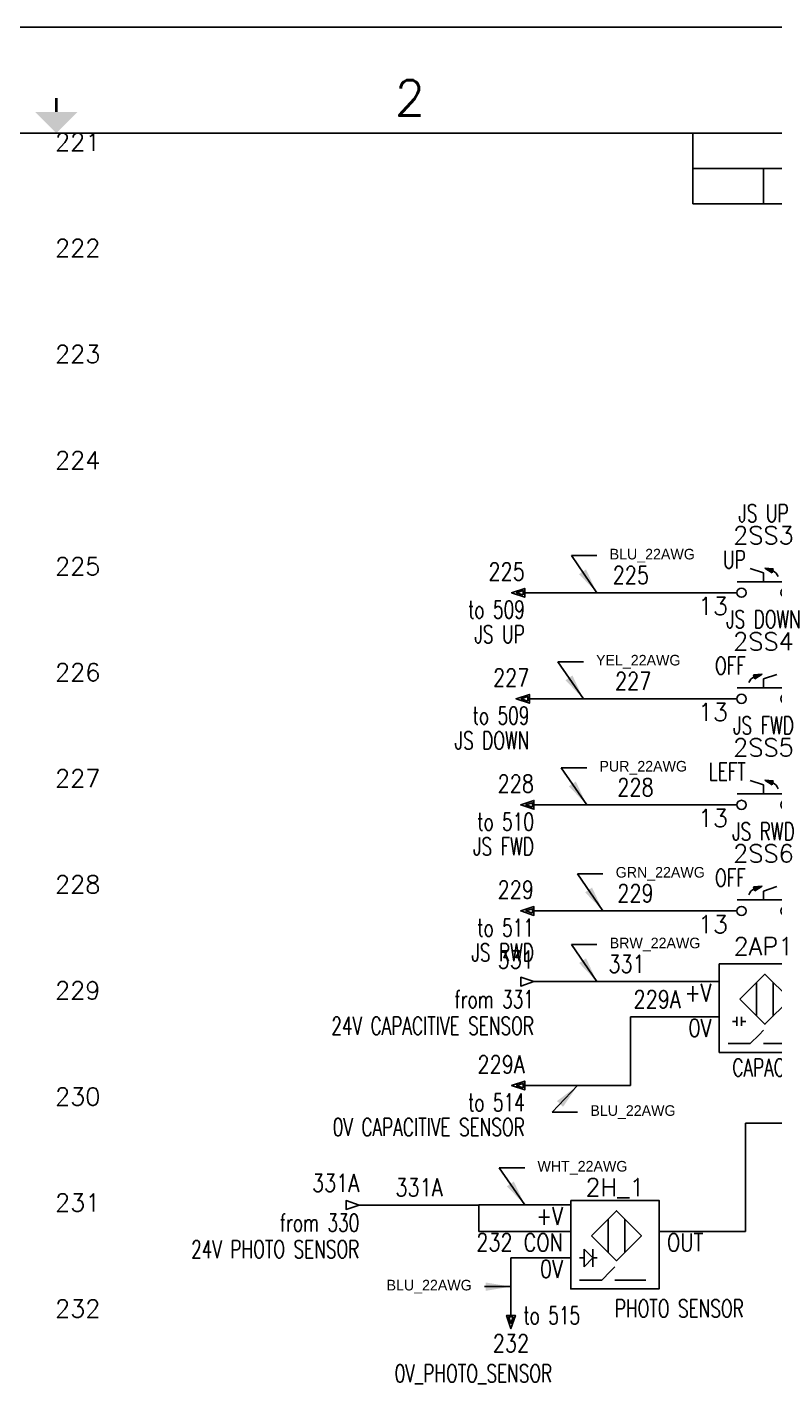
# Model space of a CAD drawing. Extents: x -0.3 to 21, y 0 to 16.
# Drawn here: x 10.29 to 15.58, y 6.41 to 16 of the extents above; entities that cross this region are included whole.
import ezdxf
from ezdxf.enums import TextEntityAlignment as Align

# ---------------------------------------------------------------- set-up
doc = ezdxf.new("R2010")
doc.units = 0
doc.header["$MEASUREMENT"] = 0
for name, color, linetype in [('BLK_22AWG', 7, 'Continuous'), ('BLU_22AWG', 7, 'Continuous'), ('BRW_22AWG', 7, 'Continuous'), ('DESC', 1, 'Continuous'), ('GRN_22AWG', 7, 'Continuous'), ('MISC', 2, 'Continuous'), ('POS', 3, 'Continuous'), ('PUR_22AWG', 7, 'Continuous'), ('SYMS', 7, 'Continuous'), ('TAGS', 51, 'Continuous'), ('TERMS', 4, 'Continuous'), ('Title Block', 7, 'Continuous'), ('Viewport', 7, 'Continuous'), ('WHT_22AWG', 7, 'Continuous'), ('WIRENO', 70, 'Continuous'), ('WIREREF', 61, 'Continuous'), ('WIREREF_DEST', 61, 'Continuous'), ('XREF', 7, 'Continuous'), ('YEL_22AWG', 7, 'Continuous')]:
    doc.layers.add(name, color=color, linetype=linetype)
doc.styles.add('Roman', font='romans')
doc.styles.add('WD', font='romans.shx')
doc.dimstyles.get("Standard").update_dxf_attribs({"dimtxt": 0.18, "dimasz": 0.18, "dimexe": 0.18, "dimexo": 0.0625, "dimgap": 0.09, "dimtad": 0, "dimtih": 1, "dimtoh": 1, "dimdec": 4, "dimzin": 0, "dimdsep": 46, "dimtxsty": 'Standard', "dimcen": 0.09, "dimadec": 0, "dimazin": 0, "dimtfac": 1, "dimtdec": 4, "dimtofl": 0, "dimtmove": 0, "dimatfit": 3, "dimfxl": 1, "dimtolj": 1, "dimtzin": 0, "dimarcsym": 0})

# ---------------------------------------------------------------- blocks, each defined once
blk = doc.blocks.new('ANSI_border_C')
at = {"layer": 'Title Block'}
for p, q in [((21, 16), (0, 16)), ((20.5, 15.25), (0.5, 15.25)), ((15, 15.25), (15, 15)), ((15, 15), (20.5, 15))]:
    blk.add_line(p, q, dxfattribs=at)
at = {"layer": 'Title Block', "const_width": 0.02}
blk.add_lwpolyline([(10.5, 15.5), (10.5, 15.4)], dxfattribs=at)
at = {"layer": 'Title Block'}
blk.add_solid([(10.35, 15.4), (10.65, 15.4), (10.5, 15.25)], dxfattribs=at)
at = {"layer": 'Title Block', "style": 'Roman'}
blk.add_text('2', height=0.25, dxfattribs=at).set_placement((13, 15.5), align=Align.MIDDLE_CENTER)
blk = doc.blocks.new('JIC_border_C')
blk.add_blockref('ANSI_border_C', (0, 0))
blk = doc.blocks.new('JIC_REVblock_C')
blk.add_line((0, 0), (0, -0.25))
at = {"layer": 'Title Block'}
for p, q in [((-5.5, 0), (-5.5, -0.25)), ((-5.5, 0), (0, 0)), ((-5, -0.25), (-5, 0)), ((-4.62, -0.25), (-4.62, 0)), ((-1.88, -0.25), (-1.88, 0)), ((-1, -0.25), (-1, 0)), ((-5.5, -0.25), (0, -0.25))]:
    blk.add_line(p, q, dxfattribs=at)
at = {"style": 'WD'}
for tag, p in [('ZONE', (-5.3913, -0.1597)), ('REV', (-4.9199, -0.1597)), ('DESCRIPTION', (-3.618, -0.1597)), ('DATE', (-1.5523, -0.1597)), ('APPROVED', (-0.7586, -0.1597))]:
    blk.add_attdef(tag, p, '', height=0.065, dxfattribs=at)
at = {"style": 'WD', "flags": 1}
blk.add_attdef('WD_TB', (-4.5049, -0.1536), '', height=0.03, dxfattribs=at)
blk = doc.blocks.new('*X123')
at = {"color": 0, "linetype": 'ByBlock'}
for p, q in [((0.0054, 0.1755), (0.0083, 0.1783)), ((0.0109, 0.1721), (0.0165, 0.1777)), ((0.0163, 0.1687), (0.0248, 0.1772)), ((0.0217, 0.1653), (0.0331, 0.1766)), ((0.0272, 0.1619), (0.0413, 0.176)), ((0.0326, 0.1585), (0.0496, 0.1754)), ((0.0381, 0.1551), (0.0579, 0.1749)), ((0.0435, 0.1517), (0.0572, 0.1654)), ((0.0489, 0.1483), (0.053, 0.1523))]:
    blk.add_line(p, q, dxfattribs=at)
blk = doc.blocks.new('HSS112R')
for p, q in [((0, 0.1406), (-0.0938, 0.1719)), ((0, 0.1406), (0, 0.0781)), ((0.0091, 0.1742), (0.0694, 0.17)), ((0.0603, 0.1421), (0.0091, 0.1742)), ((0.0694, 0.17), (0.0603, 0.1421)), ((-0.1849, 0.0781), (0.1801, 0.0781))]:
    blk.add_line(p, q)
for centre in [(-0.1553, 0), (0.1553, 0)]:
    blk.add_circle(centre, 0.0322)
blk.add_arc((0.043, 0.0975), 0.0621, 16.03847, 68.94258)
blk.add_blockref('*X123', (0.0091, -0.0047))
at = {"style": 'WD', "width": 0.7}
for tag, p in [('INST', (0, 0.9821)), ('LOC', (0, 0.8125)), ('DESC1', (0, 0.6562)), ('DESC2', (0, 0.5)), ('XREF', (0, -0.2188))]:
    blk.add_attdef(tag, text='', height=0.125, dxfattribs=at).set_placement(p, align=Align.CENTER)
at = {"style": 'WD'}
blk.add_attdef('TAG1', text='', height=0.125, dxfattribs=at).set_placement((0, 0.3438), align=Align.CENTER)
at = {"style": 'WD', "width": 0.7}
blk.add_attdef('POS1', text='', height=0.125, dxfattribs=at).set_placement((-0.125, 0.1719), align=Align.RIGHT)
blk.add_attdef('POS2', (0.125, 0.1719), '', height=0.125, dxfattribs=at)
at = {"style": 'WD'}
for tag, p, height in [('X2LINK', (0, 0.2188), 0.01), ('STATE', (0.2188, 0.0158), 0.125), ('X8LINK', (0, 0), 0.01)]:
    blk.add_attdef(tag, p, '', height=height, dxfattribs=at)
at = {"linetype": 'Continuous', "style": 'WD', "flags": 9}
for tag, p in [('ASSYCODE', (0.234, 0.0941)), ('MFG', (0.2297, 0.1082)), ('CAT', (0.2318, 0.1205))]:
    blk.add_attdef(tag, text='', height=0.01, dxfattribs=at).set_placement(p, align=Align.CENTER)
at = {"style": 'WD'}
for tag, p, height, flags in [('CONTACT', (0.2047, 0.1357), 0.01, 1), ('FAMILY', (0.2047, 0.1523), 0.01, 9), ('X4TERM01', (-0.1875, 0), 0.0125, 1), ('X1TERM02', (0.1875, 0), 0.0125, 1)]:
    blk.add_attdef(tag, p, '', height=height, dxfattribs=dict(at, flags=flags))
at = {"linetype": 'Continuous', "style": 'WD', "flags": 8}
blk.add_attdef('TERM01', text='', height=0.125, dxfattribs=at).set_placement((-0.25, -0.0314), align=Align.TOP_RIGHT)
blk.add_attdef('TERM02', text='', height=0.125, dxfattribs=at).set_placement((0.25, -0.0314), align=Align.TOP_LEFT)
blk = doc.blocks.new('*X125')
at = {"color": 0, "linetype": 'ByBlock'}
for p, q in [((0.0054, 0.1755), (0.0083, 0.1783)), ((0.0109, 0.1721), (0.0165, 0.1777)), ((0.0163, 0.1687), (0.0248, 0.1772)), ((0.0217, 0.1653), (0.0331, 0.1766)), ((0.0272, 0.1619), (0.0413, 0.176)), ((0.0326, 0.1585), (0.0496, 0.1754)), ((0.0381, 0.1551), (0.0579, 0.1749)), ((0.0435, 0.1517), (0.0572, 0.1654)), ((0.0489, 0.1483), (0.053, 0.1523))]:
    blk.add_line(p, q, dxfattribs=at)
blk = doc.blocks.new('HSS112L')
for p, q in [((-0.0091, 0.1742), (-0.0694, 0.17)), ((-0.0694, 0.17), (-0.0603, 0.1421)), ((-0.0603, 0.1421), (-0.0091, 0.1742)), ((0, 0.1406), (0.0938, 0.1719)), ((0, 0.1406), (0, 0.0781)), ((-0.1849, 0.0781), (0.1801, 0.0781))]:
    blk.add_line(p, q)
for centre in [(-0.1553, 0), (0.1553, 0)]:
    blk.add_circle(centre, 0.0322)
blk.add_arc((-0.043, 0.0975), 0.0621, 111.05742, 163.96153)
at = {"xscale": -1}
blk.add_blockref('*X125', (-0.0091, -0.0047), dxfattribs=at)
at = {"style": 'WD', "width": 0.7}
for tag, p in [('INST', (0, 0.9821)), ('LOC', (0, 0.8125)), ('DESC1', (0, 0.6562)), ('DESC2', (0, 0.5)), ('XREF', (0, -0.2188))]:
    blk.add_attdef(tag, text='', height=0.125, dxfattribs=at).set_placement(p, align=Align.CENTER)
at = {"style": 'WD'}
blk.add_attdef('TAG1', text='', height=0.125, dxfattribs=at).set_placement((0, 0.3438), align=Align.CENTER)
at = {"style": 'WD', "width": 0.7}
blk.add_attdef('POS1', text='', height=0.125, dxfattribs=at).set_placement((-0.125, 0.1719), align=Align.RIGHT)
blk.add_attdef('POS2', (0.125, 0.1719), '', height=0.125, dxfattribs=at)
at = {"style": 'WD'}
for tag, p, height in [('X2LINK', (0, 0.2188), 0.01), ('STATE', (0.2188, 0.0158), 0.125), ('X8LINK', (0, 0), 0.01)]:
    blk.add_attdef(tag, p, '', height=height, dxfattribs=at)
at = {"linetype": 'Continuous', "style": 'WD', "flags": 9}
for tag, p in [('ASSYCODE', (0.2329, 0.0958)), ('MFG', (0.2297, 0.1082)), ('CAT', (0.2318, 0.1205))]:
    blk.add_attdef(tag, text='', height=0.01, dxfattribs=at).set_placement(p, align=Align.CENTER)
at = {"style": 'WD'}
for tag, p, height, flags in [('CONTACT', (0.2047, 0.1357), 0.01, 1), ('FAMILY', (0.2047, 0.1523), 0.01, 9), ('X4TERM01', (-0.1875, 0), 0.0125, 1), ('X1TERM02', (0.1875, 0), 0.0125, 1)]:
    blk.add_attdef(tag, p, '', height=height, dxfattribs=dict(at, flags=flags))
at = {"linetype": 'Continuous', "style": 'WD', "flags": 8}
blk.add_attdef('TERM01', text='', height=0.125, dxfattribs=at).set_placement((-0.25, -0.0314), align=Align.TOP_RIGHT)
blk.add_attdef('TERM02', text='', height=0.125, dxfattribs=at).set_placement((0.25, -0.0314), align=Align.TOP_LEFT)
blk = doc.blocks.new('PH_SEN')
at = {"layer": 'SYMS'}
for p, q in [((0.0938, -0.3438), (0.0938, -0.4688)), ((0.1562, -0.4062), (0.0938, -0.3438)), ((0.1562, -0.3438), (0.1562, -0.4688)), ((0.0625, -0.4062), (0.0938, -0.4062)), ((0.0938, -0.4688), (0.1562, -0.4062)), ((0.1562, -0.4062), (0.1875, -0.4062)), ((0.2812, -0.5), (0.3125, -0.4688)), ((0.0625, -0.5625), (0.2188, -0.5625)), ((0.2188, -0.5625), (0.2812, -0.5)), ((0.3125, -0.5625), (0.5312, -0.5625))]:
    blk.add_line(p, q, dxfattribs=at)
for points in [[(0, 0), (0.625, 0), (0.625, -0.625), (0, -0.625)], [(0.1464, -0.25), (0.3232, -0.0732), (0.5, -0.25), (0.3232, -0.4268)]]:
    blk.add_lwpolyline(points, close=True, dxfattribs=at)
for points in [[(0.2643, -0.3678), (0.2643, -0.1322)], [(0.382, -0.132), (0.382, -0.368)]]:
    blk.add_lwpolyline(points, dxfattribs=at)
at = {"style": 'WD'}
for tag, p, height, flags in [('CONTACT', (-0.8578, 1.0107), 0.01, 1), ('FAMILY', (0.6562, 0), 0.01, 9), ('X4TERM01', (0, -0.0312), 0.005, 1), ('X4TERM02', (0, -0.2188), 0.005, 1), ('X1TERM04', (0.625, -0.2188), 0.005, 1), ('X4TERM03', (0, -0.4062), 0.005, 1)]:
    blk.add_attdef(tag, p, '', height=height, dxfattribs=dict(at, flags=flags))
for tag, flags, p in [('WDTYPE', 1, (-0.8349, 0.9267)), ('CAT', 9, (0.6698, -0.0312)), ('MFG', 9, (0.6715, -0.0625)), ('ASSYCODE', 9, (0.6939, -0.0938))]:
    blk.add_attdef(tag, text='', height=0.01, dxfattribs=dict(at, flags=flags)).set_placement(p, align=Align.CENTER)
at = {"style": 'WD', "width": 0.7}
for tag, p in [('XREFNO', (-1.0562, 0.5118)), ('DESC1', (0.3125, 0.5)), ('XREFNC', (-1.0583, 0.3673)), ('DESC2', (0.3125, 0.3438)), ('DESC3', (0.3125, 0.1958)), ('STATE', (-1.0792, 0.0783)), ('PINLIST', (-1.0854, -0.2107)), ('PEER_PINLIST', (-1.0875, -0.3551)), ('WDTAGALT', (-1.0958, -0.4996)), ('WD_WEBLINK', (-1.0833, -0.659)), ('LOC', (-0.1229, -0.7812)), ('XREF', (0.3125, -0.7812)), ('INST', (0.7687, -0.7812)), ('WD_JUMPERS', (-1.0604, -0.8034))]:
    blk.add_attdef(tag, text='', height=0.125, dxfattribs=at).set_placement(p, align=Align.CENTER)
at = {"style": 'WD'}
blk.add_attdef('TAG1', text='', height=0.125, dxfattribs=at).set_placement((0.3125, 0.0312), align=Align.CENTER)
at = {"style": 'WD', "width": 0.8}
for tag, p in [('TERM01', (-0.055, -0.0463)), ('TERM02', (-0.055, -0.2338)), ('TERM03', (-0.055, -0.4213))]:
    blk.add_attdef(tag, text='', height=0.125, dxfattribs=at).set_placement(p, align=Align.TOP_RIGHT)
blk.add_attdef('TERM04', text='', height=0.125, dxfattribs=at).set_placement((0.68, -0.2338), align=Align.TOP_LEFT)
blk = doc.blocks.new('CAP_SEN')
at = {"layer": 'SYMS'}
for p, q in [((0.125, -0.375), (0.125, -0.4375)), ((0.1562, -0.375), (0.1562, -0.4375)), ((0.0938, -0.4062), (0.125, -0.4062)), ((0.1562, -0.4062), (0.1875, -0.4062)), ((0.2812, -0.5), (0.3125, -0.4688)), ((0.0625, -0.5625), (0.2188, -0.5625)), ((0.2188, -0.5625), (0.2812, -0.5)), ((0.3125, -0.5625), (0.5312, -0.5625))]:
    blk.add_line(p, q, dxfattribs=at)
for points in [[(0, 0), (0.625, 0), (0.625, -0.625), (0, -0.625)], [(0.1464, -0.25), (0.3232, -0.0732), (0.5, -0.25), (0.3232, -0.4268)]]:
    blk.add_lwpolyline(points, close=True, dxfattribs=at)
for points in [[(0.2643, -0.3678), (0.2643, -0.1322)], [(0.382, -0.132), (0.382, -0.368)]]:
    blk.add_lwpolyline(points, dxfattribs=at)
at = {"style": 'WD', "width": 0.7}
for tag, p in [('INST', (0.3125, 0.8571)), ('LOC', (0.3125, 0.6875)), ('DESC1', (0.3125, 0.5312)), ('DESC2', (0.3125, 0.375)), ('XREFNO', (-0.8125, 0.1993)), ('DESC3', (0.3125, 0.2271)), ('XREFNC', (-0.8125, 0.0548)), ('STATE', (-0.8125, -0.2342)), ('PINLIST', (-0.8125, -0.5232)), ('PEER_PINLIST', (-0.8125, -0.6676)), ('WDTAGALT', (-0.8125, -0.8121)), ('XREF', (0.5101, -0.8488)), ('WD_WEBLINK', (-0.8125, -0.9715)), ('WD_JUMPERS', (-0.8125, -1.1159))]:
    blk.add_attdef(tag, text='', height=0.125, dxfattribs=at).set_placement(p, align=Align.CENTER)
at = {"style": 'WD'}
for tag, p, height, flags in [('CONTACT', (-0.6078, 0.6982), 0.01, 1), ('FAMILY', (0.6731, -0.009), 0.01, 9), ('X4TERM01', (0, -0.125), 0.005, 1), ('X1TERM03', (0.625, -0.25), 0.005, 1), ('X4TERM02', (0, -0.375), 0.005, 1)]:
    blk.add_attdef(tag, p, '', height=height, dxfattribs=dict(at, flags=flags))
for tag, flags, p in [('WDTYPE', 1, (-0.5832, 0.6142)), ('ASSYCODE', 9, (0.6984, -0.09)), ('MFG', 9, (0.6962, -0.0726)), ('CAT', 9, (0.6982, -0.0532))]:
    blk.add_attdef(tag, text='', height=0.01, dxfattribs=dict(at, flags=flags)).set_placement(p, align=Align.CENTER)
blk.add_attdef('TAG1', text='', height=0.125, dxfattribs=at).set_placement((0.3125, 0.0625), align=Align.CENTER)
at = {"style": 'WD', "width": 0.8}
for tag, p in [('TERM01', (-0.055, -0.14)), ('TERM02', (-0.055, -0.39))]:
    blk.add_attdef(tag, text='', height=0.125, dxfattribs=at).set_placement(p, align=Align.TOP_RIGHT)
blk.add_attdef('TERM03', text='', height=0.125, dxfattribs=at).set_placement((0.68, -0.265), align=Align.TOP_LEFT)
blk = doc.blocks.new('WD_MLRH')
at = {"style": 'WD'}
blk.add_attdef('RUNGFIRST', text='', height=0.125, dxfattribs=at).set_placement((-0.25, 0), align=Align.MIDDLE_RIGHT)
at = {"style": 'WD', "flags": 1}
for tag, p in [('RUNGHORV', (-0.25, -0.1267)), ('RUNGDIST', (-0.25, -0.2)), ('RUNGINC', (-0.25, -0.1625)), ('WIREMODE', (-0.25, -0.281)), ('RUNGCNT', (-0.25, -0.2375)), ('WIRE-START', (-0.25, -0.356)), ('WIRE-GSUF', (-0.25, -0.3964)), ('WIREFMT', (-0.25, -0.3214)), ('PH3SPACE', (-0.25, -0.4369))]:
    blk.add_attdef(tag, text='', height=0.025, dxfattribs=at).set_placement(p, align=Align.RIGHT)
blk = doc.blocks.new('WD_WNH')
at = {"linetype": 'Continuous', "style": 'WD', "width": 0.8}
blk.add_attdef('WIRENO', text='', height=0.125, dxfattribs=at).set_placement((0, 0.0625), align=Align.CENTER)
at = {"style": 'WD', "flags": 1}
for tag, p in [('W01USER', (0, 0.0781)), ('W02USER', (0, 0.0703)), ('W03USER', (0, 0.0625)), ('W04USER', (0, 0.0547)), ('W05USER', (0, 0.0469)), ('W06USER', (0, 0.0391)), ('W07USER', (0, 0.0312)), ('W08USER', (0, 0.0234)), ('W09USER', (0, 0.0156)), ('W10USER', (0, 0.0078))]:
    blk.add_attdef(tag, text='', height=0.005, dxfattribs=at).set_placement(p, align=Align.CENTER)
blk = doc.blocks.new('HA1D3')
blk.add_lwpolyline([(-0.0938, 0), (-0.0938, -0.0312), (0, 0), (-0.0938, 0.0312), (-0.0938, 0)])
at = {"style": 'WD', "width": 0.8, "flags": 8}
blk.add_attdef('WIRENO', text='', height=0.125, dxfattribs=at).set_placement((0, 0.0938), align=Align.RIGHT)
at = {"style": 'WD', "flags": 1}
blk.add_attdef('SIGCODE', text='', height=0.01, dxfattribs=at).set_placement((-0.0195, 0.0466), align=Align.RIGHT)
blk.add_attdef('X1TERM01', (0, 0), '', height=0.01, dxfattribs=at)
at = {"style": 'WD', "width": 0.7}
for tag, p in [('XREF', (0, -0.1875)), ('DESC1', (0, -0.375))]:
    blk.add_attdef(tag, text='', height=0.125, dxfattribs=at).set_placement(p, align=Align.RIGHT)
blk = doc.blocks.new('HA1S3')
for points in [[(0, 0), (0, 0.0312), (-0.0938, 0), (0, -0.0312), (0, 0)], [(-0.0106, -0.0156), (-0.0106, 0.0156), (-0.0575, 0), (-0.0106, -0.0156)]]:
    blk.add_lwpolyline(points)
at = {"style": 'WD', "width": 0.8, "flags": 8}
blk.add_attdef('WIRENO', text='', height=0.125, dxfattribs=at).set_placement((0, 0.0875), align=Align.RIGHT)
at = {"style": 'WD', "flags": 1}
blk.add_attdef('SIGCODE', text='', height=0.01, dxfattribs=at).set_placement((-0.0195, 0.0466), align=Align.RIGHT)
blk.add_attdef('X1TERM01', (0, 0), '', height=0.01, dxfattribs=at)
at = {"style": 'WD', "width": 0.7}
for tag, p in [('XREF', (0, -0.1812)), ('DESC1', (0, -0.3563))]:
    blk.add_attdef(tag, text='', height=0.125, dxfattribs=at).set_placement(p, align=Align.RIGHT)
blk = doc.blocks.new('HA1S4')
for points in [[(0, 0), (-0.0312, 0), (0, -0.0938), (0.0312, 0), (0, 0)], [(0.0156, -0.0106), (-0.0156, -0.0106), (0, -0.0575), (0.0156, -0.0106)]]:
    blk.add_lwpolyline(points)
at = {"style": 'WD', "width": 0.7}
for tag, p in [('DESC1', (0.0875, 0.1125)), ('XREF', (0.0875, -0.0625))]:
    blk.add_attdef(tag, p, '', height=0.125, dxfattribs=at)
at = {"style": 'WD', "flags": 1}
for tag, p in [('X2TERM01', (0, 0)), ('SIGCODE', (0.0345, -0.0829))]:
    blk.add_attdef(tag, p, '', height=0.01, dxfattribs=at)
at = {"style": 'WD', "width": 0.8, "flags": 8}
blk.add_attdef('WIRENO', text='', height=0.125, dxfattribs=at).set_placement((-0.0001, -0.2592), align=Align.CENTER)

msp = doc.modelspace()

# ---------------------------------------------------------------- linework, layer by layer
at = {"layer": 'BLK_22AWG'}
for p, q in [((17.5625, 8.25), (15.3725, 8.25)), ((15.3725, 8.25), (15.3725, 7.4837)), ((15.3725, 7.4837), (14.7625, 7.4837))]:
    msp.add_line(p, q, dxfattribs=at)
at = {"layer": 'BLU_22AWG'}
for p, q in [((15.3125, 12), (13.8125, 12)), ((15.1875, 9), (14.56, 9)), ((14.56, 9), (14.56, 8.515)), ((14.56, 8.515), (13.8125, 8.515)), ((14.1375, 7.2962), (13.715, 7.2962)), ((13.715, 7.2962), (13.715, 6.89))]:
    msp.add_line(p, q, dxfattribs=at)
at = {"layer": 'BRW_22AWG'}
msp.add_line((15.1875, 9.25), (13.8775, 9.25), dxfattribs=at)
at = {"layer": 'GRN_22AWG'}
msp.add_line((15.3125, 9.75), (13.8775, 9.75), dxfattribs=at)
at = {"layer": 'PUR_22AWG'}
msp.add_line((15.3125, 10.5), (13.8775, 10.5), dxfattribs=at)
at = {"layer": 'WHT_22AWG'}
for p, q in [((13.4875, 7.67), (12.6425, 7.67)), ((14.1375, 7.6712), (13.4875, 7.6712)), ((13.4875, 7.6712), (13.4875, 7.67)), ((13.4875, 7.4837), (13.4875, 7.67)), ((14.1375, 7.4837), (13.4875, 7.4837))]:
    msp.add_line(p, q, dxfattribs=at)
at = {"layer": 'YEL_22AWG'}
msp.add_line((15.3125, 11.25), (13.845, 11.25), dxfattribs=at)

# ---------------------------------------------------------------- block references
msp.add_blockref('JIC_REVblock_C', (20.5, 15))
at = {"layer": 'SYMS'}
ref = msp.add_blockref('WD_MLRH', (11.0625, 15.1875), dxfattribs=at)
ref.add_attrib('RUNGFIRST', '221', dxfattribs={"layer": 'MISC', "height": 0.125, "style": 'WD'}).set_placement((10.8125, 15.1875), align=Align.MIDDLE_RIGHT)
ref = msp.add_blockref('HSS112R', (15.5, 12), dxfattribs=at)
ref.add_attrib('TERM01', '13', dxfattribs={"layer": 'TERMS', "linetype": 'Continuous', "height": 0.125, "style": 'WD', "flags": 8}).set_placement((15.25, 11.9686), align=Align.TOP_RIGHT)
ref.add_attrib('TERM02', '14', dxfattribs={"layer": 'TERMS', "linetype": 'Continuous', "height": 0.125, "style": 'WD', "flags": 8}).set_placement((15.75, 11.9686), align=Align.TOP_LEFT)
ref.add_attrib('STATE', 'OX', (15.7188, 12.0158), dxfattribs={"layer": 'MISC', "height": 0.125, "style": 'WD'})
ref.add_attrib('POS2', 'OFF', (15.625, 12.1719), dxfattribs={"layer": 'POS', "height": 0.125, "style": 'WD', "width": 0.7})
ref.add_attrib('POS1', 'UP', dxfattribs={"layer": 'POS', "height": 0.125, "style": 'WD', "width": 0.7}).set_placement((15.375, 12.1719), align=Align.RIGHT)
ref.add_attrib('DESC2', 'JS UP', dxfattribs={"layer": 'DESC', "height": 0.125, "style": 'WD', "width": 0.7}).set_placement((15.5, 12.5), align=Align.CENTER)
ref.add_attrib('TAG1', '2SS3', dxfattribs={"layer": 'TAGS', "height": 0.125, "style": 'WD'}).set_placement((15.5, 12.3438), align=Align.CENTER)
ref = msp.add_blockref('HA1S3', (13.8125, 12), dxfattribs=at)
ref.add_attrib('DESC1', 'JS UP', dxfattribs={"layer": 'DESC', "height": 0.125, "style": 'WD', "width": 0.7}).set_placement((13.8125, 11.6438), align=Align.RIGHT)
ref.add_attrib('WIRENO', '225', dxfattribs={"layer": 'WIREREF', "height": 0.125, "style": 'WD', "width": 0.8, "flags": 8}).set_placement((13.8125, 12.0875), align=Align.RIGHT)
ref.add_attrib('XREF', 'to 509', dxfattribs={"layer": 'XREF', "height": 0.125, "style": 'WD', "width": 0.7}).set_placement((13.8125, 11.8187), align=Align.RIGHT)
ref = msp.add_blockref('HSS112L', (15.5, 11.25), dxfattribs=at)
ref.add_attrib('TERM01', '13', dxfattribs={"layer": 'TERMS', "linetype": 'Continuous', "height": 0.125, "style": 'WD', "flags": 8}).set_placement((15.25, 11.2186), align=Align.TOP_RIGHT)
ref.add_attrib('TERM02', '14', dxfattribs={"layer": 'TERMS', "linetype": 'Continuous', "height": 0.125, "style": 'WD', "flags": 8}).set_placement((15.75, 11.2186), align=Align.TOP_LEFT)
ref.add_attrib('STATE', 'XO', (15.7188, 11.2658), dxfattribs={"layer": 'MISC', "height": 0.125, "style": 'WD'})
ref.add_attrib('POS2', 'DOWN', (15.625, 11.4219), dxfattribs={"layer": 'POS', "height": 0.125, "style": 'WD', "width": 0.7})
ref.add_attrib('POS1', 'OFF', dxfattribs={"layer": 'POS', "height": 0.125, "style": 'WD', "width": 0.7}).set_placement((15.375, 11.4219), align=Align.RIGHT)
ref.add_attrib('DESC2', 'JS DOWN', dxfattribs={"layer": 'DESC', "height": 0.125, "style": 'WD', "width": 0.7}).set_placement((15.5, 11.75), align=Align.CENTER)
ref.add_attrib('TAG1', '2SS4', dxfattribs={"layer": 'TAGS', "height": 0.125, "style": 'WD'}).set_placement((15.5, 11.5938), align=Align.CENTER)
ref = msp.add_blockref('HA1S3', (13.845, 11.25), dxfattribs=at)
ref.add_attrib('DESC1', 'JS DOWN', dxfattribs={"layer": 'DESC', "height": 0.125, "style": 'WD', "width": 0.7}).set_placement((13.845, 10.8938), align=Align.RIGHT)
ref.add_attrib('WIRENO', '227', dxfattribs={"layer": 'WIREREF', "height": 0.125, "style": 'WD', "width": 0.8, "flags": 8}).set_placement((13.845, 11.3375), align=Align.RIGHT)
ref.add_attrib('XREF', 'to 509', dxfattribs={"layer": 'XREF', "height": 0.125, "style": 'WD', "width": 0.7}).set_placement((13.845, 11.0687), align=Align.RIGHT)
ref = msp.add_blockref('HSS112R', (15.5, 10.5), dxfattribs=at)
ref.add_attrib('TERM01', '13', dxfattribs={"layer": 'TERMS', "linetype": 'Continuous', "height": 0.125, "style": 'WD', "flags": 8}).set_placement((15.25, 10.4686), align=Align.TOP_RIGHT)
ref.add_attrib('TERM02', '14', dxfattribs={"layer": 'TERMS', "linetype": 'Continuous', "height": 0.125, "style": 'WD', "flags": 8}).set_placement((15.75, 10.4686), align=Align.TOP_LEFT)
ref.add_attrib('STATE', 'OX', (15.7188, 10.5158), dxfattribs={"layer": 'MISC', "height": 0.125, "style": 'WD'})
ref.add_attrib('POS2', 'OFF', (15.625, 10.6719), dxfattribs={"layer": 'POS', "height": 0.125, "style": 'WD', "width": 0.7})
ref.add_attrib('POS1', 'LEFT', dxfattribs={"layer": 'POS', "height": 0.125, "style": 'WD', "width": 0.7}).set_placement((15.375, 10.6719), align=Align.RIGHT)
ref.add_attrib('DESC2', 'JS FWD', dxfattribs={"layer": 'DESC', "height": 0.125, "style": 'WD', "width": 0.7}).set_placement((15.5, 11), align=Align.CENTER)
ref.add_attrib('TAG1', '2SS5', dxfattribs={"layer": 'TAGS', "height": 0.125, "style": 'WD'}).set_placement((15.5, 10.8438), align=Align.CENTER)
ref = msp.add_blockref('HA1S3', (13.8775, 10.5), dxfattribs=at)
ref.add_attrib('DESC1', 'JS FWD', dxfattribs={"layer": 'DESC', "height": 0.125, "style": 'WD', "width": 0.7}).set_placement((13.8775, 10.1438), align=Align.RIGHT)
ref.add_attrib('WIRENO', '228', dxfattribs={"layer": 'WIREREF', "height": 0.125, "style": 'WD', "width": 0.8, "flags": 8}).set_placement((13.8775, 10.5875), align=Align.RIGHT)
ref.add_attrib('XREF', 'to 510', dxfattribs={"layer": 'XREF', "height": 0.125, "style": 'WD', "width": 0.7}).set_placement((13.8775, 10.3187), align=Align.RIGHT)
ref = msp.add_blockref('HSS112L', (15.5, 9.75), dxfattribs=at)
ref.add_attrib('TERM01', '13', dxfattribs={"layer": 'TERMS', "linetype": 'Continuous', "height": 0.125, "style": 'WD', "flags": 8}).set_placement((15.25, 9.7186), align=Align.TOP_RIGHT)
ref.add_attrib('TERM02', '14', dxfattribs={"layer": 'TERMS', "linetype": 'Continuous', "height": 0.125, "style": 'WD', "flags": 8}).set_placement((15.75, 9.7186), align=Align.TOP_LEFT)
ref.add_attrib('STATE', 'XO', (15.7188, 9.7658), dxfattribs={"layer": 'MISC', "height": 0.125, "style": 'WD'})
ref.add_attrib('POS2', 'RIGHT', (15.625, 9.9219), dxfattribs={"layer": 'POS', "height": 0.125, "style": 'WD', "width": 0.7})
ref.add_attrib('POS1', 'OFF', dxfattribs={"layer": 'POS', "height": 0.125, "style": 'WD', "width": 0.7}).set_placement((15.375, 9.9219), align=Align.RIGHT)
ref.add_attrib('DESC2', 'JS RWD', dxfattribs={"layer": 'DESC', "height": 0.125, "style": 'WD', "width": 0.7}).set_placement((15.5, 10.25), align=Align.CENTER)
ref.add_attrib('TAG1', '2SS6', dxfattribs={"layer": 'TAGS', "height": 0.125, "style": 'WD'}).set_placement((15.5, 10.0938), align=Align.CENTER)
ref = msp.add_blockref('HA1S3', (13.8775, 9.75), dxfattribs=at)
ref.add_attrib('DESC1', 'JS RWD', dxfattribs={"layer": 'DESC', "height": 0.125, "style": 'WD', "width": 0.7}).set_placement((13.8775, 9.3938), align=Align.RIGHT)
ref.add_attrib('WIRENO', '229', dxfattribs={"layer": 'WIREREF', "height": 0.125, "style": 'WD', "width": 0.8, "flags": 8}).set_placement((13.8775, 9.8375), align=Align.RIGHT)
ref.add_attrib('XREF', 'to 511', dxfattribs={"layer": 'XREF', "height": 0.125, "style": 'WD', "width": 0.7}).set_placement((13.8775, 9.5687), align=Align.RIGHT)
ref = msp.add_blockref('CAP_SEN', (15.1875, 9.375), dxfattribs=at)
ref.add_attrib('TAG1', '2AP1', dxfattribs={"layer": 'TAGS', "height": 0.125, "style": 'WD'}).set_placement((15.5, 9.4375), align=Align.CENTER)
ref.add_attrib('DESC2', 'CAPACITIVE SENSOR', dxfattribs={"layer": 'DESC', "height": 0.125, "style": 'WD', "width": 0.7}).set_placement((15.8575, 8.58), align=Align.CENTER)
ref.add_attrib('TERM01', '+V', dxfattribs={"layer": 'TERMS', "height": 0.125, "style": 'WD', "width": 0.8}).set_placement((15.1325, 9.235), align=Align.TOP_RIGHT)
ref.add_attrib('TERM02', '0V', dxfattribs={"layer": 'TERMS', "height": 0.125, "style": 'WD', "width": 0.8}).set_placement((15.1325, 8.985), align=Align.TOP_RIGHT)
ref.add_attrib('TERM03', 'OUT', dxfattribs={"layer": 'TERMS', "height": 0.125, "style": 'WD', "width": 0.8}).set_placement((15.8675, 9.11), align=Align.TOP_LEFT)
ref = msp.add_blockref('HA1D3', (13.8775, 9.25), dxfattribs=at)
ref.add_attrib('DESC1', '24V CAPACITIVE SENSOR', dxfattribs={"layer": 'DESC', "height": 0.125, "style": 'WD', "width": 0.7}).set_placement((13.8775, 8.875), align=Align.RIGHT)
ref.add_attrib('WIRENO', '331', dxfattribs={"layer": 'WIREREF_DEST', "height": 0.125, "style": 'WD', "width": 0.8, "flags": 8}).set_placement((13.8775, 9.3438), align=Align.RIGHT)
ref.add_attrib('XREF', 'from 331', dxfattribs={"layer": 'XREF', "height": 0.125, "style": 'WD', "width": 0.7}).set_placement((13.8775, 9.0625), align=Align.RIGHT)
ref = msp.add_blockref('HA1S3', (13.8125, 8.515), dxfattribs=at)
ref.add_attrib('DESC1', '0V CAPACITIVE SENSOR', dxfattribs={"layer": 'DESC', "height": 0.125, "style": 'WD', "width": 0.7}).set_placement((13.8125, 8.1588), align=Align.RIGHT)
ref.add_attrib('WIRENO', '229A', dxfattribs={"layer": 'WIREREF', "height": 0.125, "style": 'WD', "width": 0.8, "flags": 8}).set_placement((13.8125, 8.6025), align=Align.RIGHT)
ref.add_attrib('XREF', 'to 514', dxfattribs={"layer": 'XREF', "height": 0.125, "style": 'WD', "width": 0.7}).set_placement((13.8125, 8.3338), align=Align.RIGHT)
ref = msp.add_blockref('HA1D3', (12.6425, 7.67), dxfattribs=at)
ref.add_attrib('DESC1', '24V PHOTO SENSOR', dxfattribs={"layer": 'DESC', "height": 0.125, "style": 'WD', "width": 0.7}).set_placement((12.6425, 7.295), align=Align.RIGHT)
ref.add_attrib('WIRENO', '331A', dxfattribs={"layer": 'WIREREF_DEST', "height": 0.125, "style": 'WD', "width": 0.8, "flags": 8}).set_placement((12.6425, 7.7638), align=Align.RIGHT)
ref.add_attrib('XREF', 'from 330', dxfattribs={"layer": 'XREF', "height": 0.125, "style": 'WD', "width": 0.7}).set_placement((12.6425, 7.4825), align=Align.RIGHT)
ref = msp.add_blockref('PH_SEN', (14.1375, 7.7025), dxfattribs=at)
ref.add_attrib('TAG1', '2H_1', dxfattribs={"layer": 'TAGS', "height": 0.125, "style": 'WD'}).set_placement((14.45, 7.7337), align=Align.CENTER)
ref.add_attrib('DESC2', 'PHOTO SENSOR', dxfattribs={"layer": 'DESC', "height": 0.125, "style": 'WD', "width": 0.7}).set_placement((14.905, 6.8763), align=Align.CENTER)
ref.add_attrib('TERM01', '+V', dxfattribs={"layer": 'TERMS', "height": 0.125, "style": 'WD', "width": 0.8}).set_placement((14.0825, 7.6562), align=Align.TOP_RIGHT)
ref.add_attrib('TERM02', 'CON', dxfattribs={"layer": 'TERMS', "height": 0.125, "style": 'WD', "width": 0.8}).set_placement((14.0825, 7.4688), align=Align.TOP_RIGHT)
ref.add_attrib('TERM03', '0V', dxfattribs={"layer": 'TERMS', "height": 0.125, "style": 'WD', "width": 0.8}).set_placement((14.0825, 7.2812), align=Align.TOP_RIGHT)
ref.add_attrib('TERM04', 'OUT', dxfattribs={"layer": 'TERMS', "height": 0.125, "style": 'WD', "width": 0.8}).set_placement((14.8175, 7.4688), align=Align.TOP_LEFT)
ref = msp.add_blockref('HA1S4', (13.715, 6.89), dxfattribs=at)
ref.add_attrib('DESC1', '0V_PHOTO_SENSOR', (12.8925, 6.4175), dxfattribs={"layer": 'DESC', "height": 0.125, "style": 'WD', "width": 0.7})
ref.add_attrib('WIRENO', '232', dxfattribs={"layer": 'WIREREF', "height": 0.125, "style": 'WD', "width": 0.8, "flags": 8}).set_placement((13.7149, 6.6308), align=Align.CENTER)
ref.add_attrib('XREF', 'to 515', (13.8025, 6.8275), dxfattribs={"layer": 'XREF', "height": 0.125, "style": 'WD', "width": 0.7})
at = {"layer": 'Viewport'}
msp.add_blockref('JIC_border_C', (0, 0), dxfattribs=at)
at = {"layer": 'WIRENO'}
ref = msp.add_blockref('WD_WNH', (14.5625, 12), dxfattribs=at)
ref.add_attrib('WIRENO', '225', dxfattribs={"linetype": 'Continuous', "height": 0.125, "style": 'WD', "width": 0.8}).set_placement((14.5625, 12.0625), align=Align.CENTER)
ref = msp.add_blockref('WD_WNH', (14.5787, 11.25), dxfattribs=at)
ref.add_attrib('WIRENO', '227', dxfattribs={"linetype": 'Continuous', "height": 0.125, "style": 'WD', "width": 0.8}).set_placement((14.5787, 11.3125), align=Align.CENTER)
ref = msp.add_blockref('WD_WNH', (14.595, 10.5), dxfattribs=at)
ref.add_attrib('WIRENO', '228', dxfattribs={"linetype": 'Continuous', "height": 0.125, "style": 'WD', "width": 0.8}).set_placement((14.595, 10.5625), align=Align.CENTER)
ref = msp.add_blockref('WD_WNH', (14.595, 9.75), dxfattribs=at)
ref.add_attrib('WIRENO', '229', dxfattribs={"linetype": 'Continuous', "height": 0.125, "style": 'WD', "width": 0.8}).set_placement((14.595, 9.8125), align=Align.CENTER)
ref = msp.add_blockref('WD_WNH', (14.5325, 9.25), dxfattribs=at)
ref.add_attrib('WIRENO', '331', dxfattribs={"linetype": 'Continuous', "height": 0.125, "style": 'WD', "width": 0.8}).set_placement((14.5325, 9.3125), align=Align.CENTER)
ref = msp.add_blockref('WD_WNH', (14.7483, 9), dxfattribs=at)
ref.add_attrib('WIRENO', '229A', dxfattribs={"linetype": 'Continuous', "height": 0.125, "style": 'WD', "width": 0.8}).set_placement((14.7483, 9.0625), align=Align.CENTER)
ref = msp.add_blockref('WD_WNH', (13.065, 7.67), dxfattribs=at)
ref.add_attrib('WIRENO', '331A', dxfattribs={"linetype": 'Continuous', "height": 0.125, "style": 'WD', "width": 0.8}).set_placement((13.065, 7.7325), align=Align.CENTER)
ref = msp.add_blockref('WD_WNH', (13.9262, 7.2962), dxfattribs=at)
ref.add_attrib('WIRENO', '232', dxfattribs={"linetype": 'Continuous', "height": 0.125, "style": 'WD', "width": 0.8}).set_placement((13.5979, 7.345), align=Align.CENTER)

# ---------------------------------------------------------------- texts
at = {"layer": 'MISC', "char_height": 0.075}
for s, insert, attachment_point in [('\\A1;BLU_22AWG', (14.4125, 12.2625), 4), ('YEL_22AWG', (14.3165, 11.5125), 4), ('\\A1;PUR_22AWG', (14.3406, 10.7625), 4), ('\\A1;GRN_22AWG', (14.4554, 10.0125), 4), ('\\A1;BRW_22AWG', (14.4129, 9.5125), 4), ('\\A1;BLU_22AWG', (14.2762, 8.3275), 4), ('\\A1;WHT_22AWG', (13.9025, 7.9337), 4), ('\\A1;BLU_22AWG', (13.4375, 7.0931), 6)]:
    msp.add_mtext(s, dxfattribs=dict(at, insert=insert, attachment_point=attachment_point))
at = {"layer": 'SYMS', "style": 'WD'}
for s, p in [('222', (10.8125, 14.4375)), ('223', (10.8125, 13.6875)), ('224', (10.8125, 12.9375)), ('225', (10.8125, 12.1875)), ('226', (10.8125, 11.4375)), ('227', (10.8125, 10.6875)), ('228', (10.8125, 9.9375)), ('229', (10.8125, 9.1875)), ('230', (10.8125, 8.4375)), ('231', (10.8125, 7.6875)), ('232', (10.8125, 6.9375))]:
    msp.add_text(s, height=0.125, dxfattribs=at).set_placement(p, align=Align.MIDDLE_RIGHT)

# ---------------------------------------------------------------- leaders
at = {"layer": 'SYMS', "annotation_type": 0, "has_hookline": 1}
for points, hookline_direction, text_width in [([(14.3225, 12), (14.1425, 12.2625), (14.3225, 12.2625)], 0, 0.675), ([(14.2265, 11.25), (14.0465, 11.5125), (14.2265, 11.5125)], 0, 0.675), ([(14.2506, 10.5), (14.0706, 10.7625), (14.2506, 10.7625)], 0, 0.675), ([(14.3654, 9.75), (14.1854, 10.0125), (14.3654, 10.0125)], 0, 0.675), ([(14.3229, 9.25), (14.1429, 9.5125), (14.3229, 9.5125)], 0, 0.7), ([(14.1862, 8.515), (14.0062, 8.3275), (14.1862, 8.3275)], 0, 0.675), ([(13.8125, 7.6712), (13.6325, 7.9337), (13.8125, 7.9337)], 0, 0.7), ([(13.715, 7.0931), (13.5275, 7.0931)], 1, 0.675)]:
    msp.add_leader(points, dimstyle='Standard', override={"dimtxt": 0.075}, dxfattribs=dict(at, hookline_direction=hookline_direction, text_width=text_width))

doc.saveas('drawing.dxf')
